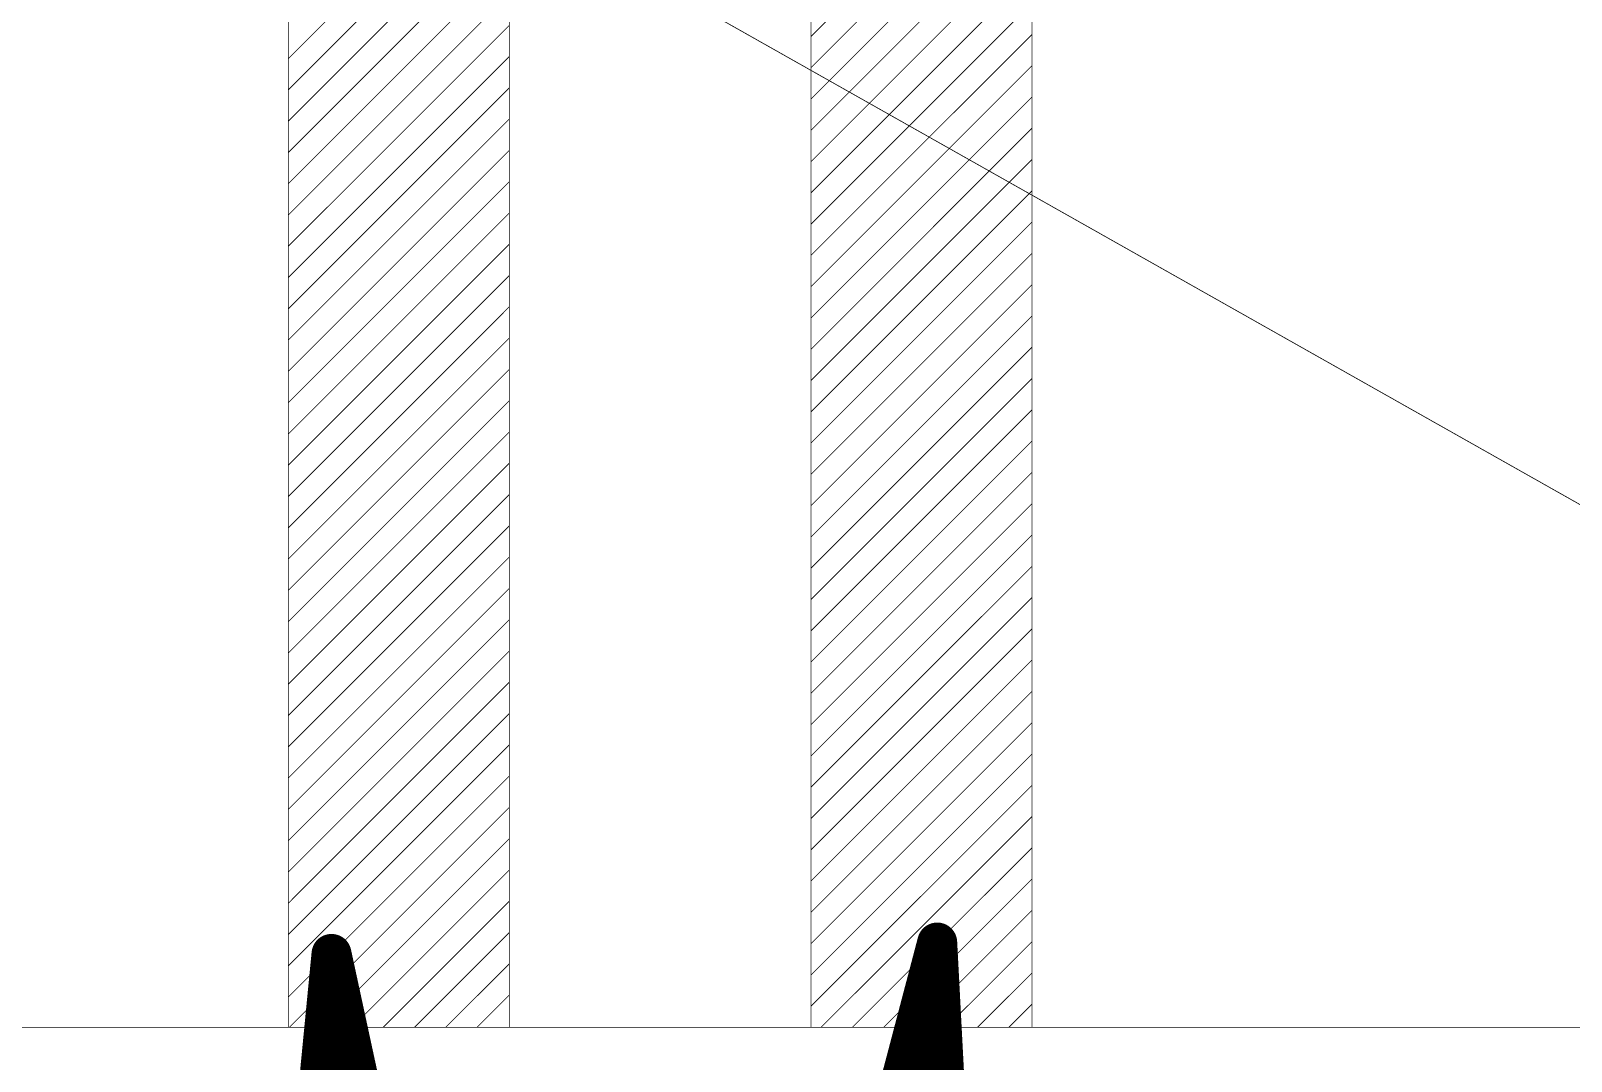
# Model space of a CAD drawing. Header units: millimetres. Extents: x 3362 to 3827, y -139 to 191.
# Drawn here: x 3389.965 to 3394.867, y 113.276 to 116.555 of the extents above; entities that cross this region are included whole.
import ezdxf

# ---------------------------------------------------------------- set-up
doc = ezdxf.new("R2010")
doc.units = ezdxf.units.MM
doc.header["$LTSCALE"] = 23.1
doc.layers.get('0').update_dxf_attribs({"linetype": 'CONTINUOUS'})

# ---------------------------------------------------------------- blocks, each defined once
blk = doc.blocks.new('PAD_R1')
at = {"const_width": 0.5}
blk.add_lwpolyline([(0.25, 0, 1), (-0.25, 0, 1)], format="xyb", close=True, dxfattribs=at)

msp = doc.modelspace()

# ---------------------------------------------------------------- linework, layer by layer
for points, const_width in [([(3390.7846, 126.9833), (3390.7846, 113.3834)], 0.00254), ([(3390.7846, 113.3834), (3390.7846, 126.9833)], 0.00254), ([(3391.4879, 113.3834), (3391.4879, 126.9833)], 0.00254), ([(3391.4879, 113.3834), (3391.4879, 126.9833)], 0.00254), ([(3392.448, 126.9833), (3392.448, 113.3834)], 0.00254), ([(3393.1514, 126.9833), (3393.1514, 113.3834)], 0.00254), ([(3393.1514, 117.2406), (3392.448, 116.5373)], 0.00254), ([(3391.4879, 117.1702), (3390.7846, 116.4669)], 0.00254), ([(3393.1514, 117.141), (3392.448, 116.4377)], 0.00254), ([(3391.4879, 117.0707), (3390.7846, 116.3673)], 0.00254), ([(3393.1514, 117.0415), (3392.448, 116.3381)], 0.00254), ([(3390.7846, 116.2678), (3391.4879, 116.9711), (3418.0947, 101.949)], 0.00254), ([(3393.1514, 116.9419), (3392.448, 116.2386)], 0.00254), ([(3391.4879, 116.8715), (3390.7846, 116.1682)], 0.00254), ([(3393.1514, 116.8423), (3392.448, 116.139)], 0.00254), ([(3391.4879, 116.772), (3390.7846, 116.0686)], 0.00254), ([(3393.1514, 116.7428), (3392.448, 116.0394)], 0.00254), ([(3391.4879, 116.6724), (3390.7846, 115.9691)], 0.00254), ([(3393.1514, 116.6432), (3392.448, 115.9399)], 0.00254), ([(3391.4879, 116.5728), (3390.7846, 115.8698)], 0.00254), ([(3393.1514, 116.5436), (3392.448, 115.8405)], 0.00254), ([(3391.4879, 116.4735), (3390.7846, 115.7702)], 0.00254), ([(3393.1514, 116.4443), (3392.448, 115.741)], 0.00254), ([(3391.4879, 116.3739), (3390.7846, 115.6706)], 0.00254), ([(3393.1514, 116.3447), (3392.448, 115.6414)], 0.00254), ([(3391.4879, 116.2744), (3390.7846, 115.5711)], 0.00254), ([(3393.1514, 116.2452), (3392.448, 115.5418)], 0.00254), ([(3391.4879, 116.1748), (3390.7846, 115.4715)], 0.00254), ([(3393.1514, 116.1456), (3392.448, 115.4423)], 0.00254), ([(3391.4879, 116.0752), (3390.7846, 115.3719)], 0.00254), ([(3393.1514, 116.046), (3392.448, 115.3427)], 0.00254), ([(3391.4879, 115.9757), (3390.7846, 115.2723)], 0.00254), ([(3393.1514, 115.9465), (3392.448, 115.2431)], 0.00254), ([(3391.4879, 115.8761), (3390.7846, 115.1728)], 0.00254), ([(3393.1514, 115.8469), (3392.448, 115.1436)], 0.00254), ([(3391.4879, 115.7765), (3390.7846, 115.0732)], 0.00254), ([(3393.1514, 115.7473), (3392.448, 115.044)], 0.00254), ([(3391.4879, 115.677), (3390.7846, 114.9736)], 0.00254), ([(3393.1514, 115.6478), (3392.448, 114.9444)], 0.00254), ([(3391.4879, 115.5774), (3390.7846, 114.8741)], 0.00254), ([(3393.1514, 115.5482), (3392.448, 114.8449)], 0.00254), ([(3391.4879, 115.4778), (3390.7846, 114.7745)], 0.00254), ([(3393.1514, 115.4486), (3392.448, 114.7453)], 0.00254), ([(3391.4879, 115.3783), (3390.7846, 114.6749)], 0.00254), ([(3393.1514, 115.3491), (3392.448, 114.6457)], 0.00254), ([(3391.4879, 115.2787), (3390.7846, 114.5754)], 0.00254), ([(3393.1514, 115.2495), (3392.448, 114.5462)], 0.00254), ([(3391.4879, 115.1791), (3390.7846, 114.4758)], 0.00254), ([(3393.1514, 115.1499), (3392.448, 114.4466)], 0.00254), ([(3391.4879, 115.0796), (3390.7846, 114.3762)], 0.00254), ([(3393.1514, 115.0504), (3392.448, 114.347)], 0.00254), ([(3391.4879, 114.98), (3390.7846, 114.2767)], 0.00254), ([(3393.1514, 114.9508), (3392.448, 114.2475)], 0.00254), ([(3391.4879, 114.8804), (3390.7846, 114.1771)], 0.00254), ([(3393.1514, 114.8512), (3392.448, 114.1479)], 0.00254), ([(3391.4879, 114.7809), (3390.7846, 114.0775)], 0.00254), ([(3393.1514, 114.7516), (3392.448, 114.0483)], 0.00254), ([(3391.4879, 114.6813), (3390.7846, 113.978)], 0.00254), ([(3393.1514, 114.6521), (3392.448, 113.9488)], 0.00254), ([(3391.4879, 114.5817), (3390.7846, 113.8784)], 0.00254), ([(3393.1514, 114.5525), (3392.448, 113.8492)], 0.00254), ([(3391.4879, 114.4822), (3390.7846, 113.7788)], 0.00254), ([(3393.1514, 114.4529), (3392.448, 113.7496)], 0.00254), ([(3391.4879, 114.3826), (3390.7846, 113.6793)], 0.00254), ([(3393.1514, 114.3534), (3392.448, 113.6501)], 0.00254), ([(3391.4879, 114.283), (3390.7846, 113.5797)], 0.00254), ([(3393.1514, 114.2538), (3392.448, 113.5505)], 0.00254), ([(3391.4879, 114.1835), (3390.7846, 113.4801)], 0.00254), ([(3393.1514, 114.1542), (3392.448, 113.4509)], 0.00254), ([(3391.4879, 114.0839), (3390.7874, 113.3834)], 0.00254), ([(3393.1514, 114.0547), (3392.4798, 113.3834)], 0.00254), ([(3391.4879, 113.9843), (3390.8869, 113.3834)], 0.00254), ([(3393.1514, 113.9551), (3392.5793, 113.3834)], 0.00254), ([(3391.4879, 113.8847), (3390.9865, 113.3834)], 0.00254), ([(3393.1514, 113.8555), (3392.6789, 113.3834)], 0.00254), ([(3391.4879, 113.7852), (3391.0861, 113.3834)], 0.00254), ([(3393.1514, 113.756), (3392.7785, 113.3834)], 0.00254), ([(3392.8496, 113.6536), (3391.6154, 101.6681)], 0.127), ([(3392.8496, 113.6536), (3391.8184, 109.7387), (3393.0614, 109.6107)], 0.127), ([(3393.0614, 109.6107), (3392.8496, 113.6536)], 0.127), ([(3390.9217, 113.6173), (3390.5298, 109.5878), (3391.7775, 109.6602)], 0.127), ([(3390.9217, 113.6173), (3391.6154, 101.6704)], 0.127), ([(3391.7775, 109.6602), (3390.9217, 113.6173)], 0.127), ([(3391.4879, 113.6856), (3391.1856, 113.3834)], 0.00254), ([(3393.1514, 113.6564), (3392.878, 113.3834)], 0.00254), ([(3391.4879, 113.586), (3391.2852, 113.3834)], 0.00254), ([(3393.1514, 113.5568), (3392.9776, 113.3834)], 0.00254), ([(3391.4879, 113.4865), (3391.3848, 113.3834)], 0.00254), ([(3393.1514, 113.4573), (3393.0772, 113.3834)], 0.00254), ([(3407.6451, 113.3834), (3386.4046, 113.3834)], 0.00254), ([(3390.1514, 113.3834), (3394.1514, 113.3834)], 0.00254)]:
    msp.add_lwpolyline(points, dxfattribs=dict(const_width=const_width))

# ---------------------------------------------------------------- block references
for p, xscale, yscale in [((3392.448, 116.5373), 0.00254, 0.00254), ((3393.1514, 116.5436), 0.00254, 0.00254), ((3390.7846, 116.4669), 0.00254, 0.00254), ((3391.4879, 116.4735), 0.00254, 0.00254), ((3392.448, 116.4377), 0.00254, 0.00254), ((3393.1514, 116.4443), 0.00254, 0.00254), ((3390.7846, 116.3673), 0.00254, 0.00254), ((3391.4879, 116.3739), 0.00254, 0.00254), ((3393.1514, 116.3447), 0.00254, 0.00254), ((3392.448, 116.3381), 0.00254, 0.00254), ((3390.7846, 116.2678), 0.00254, 0.00254), ((3391.4879, 116.2744), 0.00254, 0.00254), ((3393.1514, 116.2452), 0.00254, 0.00254), ((3392.448, 116.2386), 0.00254, 0.00254), ((3390.7846, 116.1682), 0.00254, 0.00254), ((3391.4879, 116.1748), 0.00254, 0.00254), ((3393.1514, 116.1456), 0.00254, 0.00254), ((3392.448, 116.139), 0.00254, 0.00254), ((3390.7846, 116.0686), 0.00254, 0.00254), ((3391.4879, 116.0752), 0.00254, 0.00254), ((3393.1514, 116.046), 0.00254, 0.00254), ((3392.448, 116.0394), 0.00254, 0.00254), ((3390.7846, 115.9691), 0.00254, 0.00254), ((3391.4879, 115.9757), 0.00254, 0.00254), ((3392.448, 115.9399), 0.00254, 0.00254), ((3393.1514, 115.9465), 0.00254, 0.00254), ((3390.7846, 115.8698), 0.00254, 0.00254), ((3391.4879, 115.8761), 0.00254, 0.00254), ((3392.448, 115.8405), 0.00254, 0.00254), ((3393.1514, 115.8469), 0.00254, 0.00254), ((3390.7846, 115.7702), 0.00254, 0.00254), ((3391.4879, 115.7765), 0.00254, 0.00254), ((3392.448, 115.741), 0.00254, 0.00254), ((3393.1514, 115.7473), 0.00254, 0.00254), ((3390.7846, 115.6706), 0.00254, 0.00254), ((3391.4879, 115.677), 0.00254, 0.00254), ((3392.448, 115.6414), 0.00254, 0.00254), ((3393.1514, 115.6478), 0.00254, 0.00254), ((3390.7846, 115.5711), 0.00254, 0.00254), ((3391.4879, 115.5774), 0.00254, 0.00254), ((3392.448, 115.5418), 0.00254, 0.00254), ((3393.1514, 115.5482), 0.00254, 0.00254), ((3390.7846, 115.4715), 0.00254, 0.00254), ((3391.4879, 115.4778), 0.00254, 0.00254), ((3392.448, 115.4423), 0.00254, 0.00254), ((3393.1514, 115.4486), 0.00254, 0.00254), ((3390.7846, 115.3719), 0.00254, 0.00254), ((3391.4879, 115.3783), 0.00254, 0.00254), ((3392.448, 115.3427), 0.00254, 0.00254), ((3393.1514, 115.3491), 0.00254, 0.00254), ((3390.7846, 115.2723), 0.00254, 0.00254), ((3391.4879, 115.2787), 0.00254, 0.00254), ((3392.448, 115.2431), 0.00254, 0.00254), ((3393.1514, 115.2495), 0.00254, 0.00254), ((3390.7846, 115.1728), 0.00254, 0.00254), ((3391.4879, 115.1791), 0.00254, 0.00254), ((3392.448, 115.1436), 0.00254, 0.00254), ((3393.1514, 115.1499), 0.00254, 0.00254), ((3390.7846, 115.0732), 0.00254, 0.00254), ((3391.4879, 115.0796), 0.00254, 0.00254), ((3392.448, 115.044), 0.00254, 0.00254), ((3393.1514, 115.0504), 0.00254, 0.00254), ((3390.7846, 114.9736), 0.00254, 0.00254), ((3391.4879, 114.98), 0.00254, 0.00254), ((3392.448, 114.9444), 0.00254, 0.00254), ((3393.1514, 114.9508), 0.00254, 0.00254), ((3390.7846, 114.8741), 0.00254, 0.00254), ((3391.4879, 114.8804), 0.00254, 0.00254), ((3392.448, 114.8449), 0.00254, 0.00254), ((3393.1514, 114.8512), 0.00254, 0.00254), ((3390.7846, 114.7745), 0.00254, 0.00254), ((3391.4879, 114.7809), 0.00254, 0.00254), ((3392.448, 114.7453), 0.00254, 0.00254), ((3393.1514, 114.7516), 0.00254, 0.00254), ((3390.7846, 114.6749), 0.00254, 0.00254), ((3391.4879, 114.6813), 0.00254, 0.00254), ((3392.448, 114.6457), 0.00254, 0.00254), ((3393.1514, 114.6521), 0.00254, 0.00254), ((3390.7846, 114.5754), 0.00254, 0.00254), ((3391.4879, 114.5817), 0.00254, 0.00254), ((3392.448, 114.5462), 0.00254, 0.00254), ((3393.1514, 114.5525), 0.00254, 0.00254), ((3391.4879, 114.4822), 0.00254, 0.00254), ((3390.7846, 114.4758), 0.00254, 0.00254), ((3392.448, 114.4466), 0.00254, 0.00254), ((3393.1514, 114.4529), 0.00254, 0.00254), ((3391.4879, 114.3826), 0.00254, 0.00254), ((3390.7846, 114.3762), 0.00254, 0.00254), ((3392.448, 114.347), 0.00254, 0.00254), ((3393.1514, 114.3534), 0.00254, 0.00254), ((3391.4879, 114.283), 0.00254, 0.00254), ((3390.7846, 114.2767), 0.00254, 0.00254), ((3392.448, 114.2475), 0.00254, 0.00254), ((3393.1514, 114.2538), 0.00254, 0.00254), ((3391.4879, 114.1835), 0.00254, 0.00254), ((3390.7846, 114.1771), 0.00254, 0.00254), ((3392.448, 114.1479), 0.00254, 0.00254), ((3393.1514, 114.1542), 0.00254, 0.00254), ((3390.7846, 114.0775), 0.00254, 0.00254), ((3391.4879, 114.0839), 0.00254, 0.00254), ((3392.448, 114.0483), 0.00254, 0.00254), ((3393.1514, 114.0547), 0.00254, 0.00254), ((3390.7846, 113.978), 0.00254, 0.00254), ((3391.4879, 113.9843), 0.00254, 0.00254), ((3392.448, 113.9488), 0.00254, 0.00254), ((3393.1514, 113.9551), 0.00254, 0.00254), ((3390.7846, 113.8784), 0.00254, 0.00254), ((3391.4879, 113.8847), 0.00254, 0.00254), ((3392.448, 113.8492), 0.00254, 0.00254), ((3393.1514, 113.8555), 0.00254, 0.00254), ((3390.7846, 113.7788), 0.00254, 0.00254), ((3391.4879, 113.7852), 0.00254, 0.00254), ((3392.448, 113.7496), 0.00254, 0.00254), ((3393.1514, 113.756), 0.00254, 0.00254), ((3392.8496, 113.6536), 0.127, 0.127), ((3392.8496, 113.6536), 0.127, 0.127), ((3392.8496, 113.6536), 0.127, 0.127), ((3390.7846, 113.6793), 0.00254, 0.00254), ((3390.9217, 113.6173), 0.127, 0.127), ((3390.9217, 113.6173), 0.127, 0.127), ((3390.9217, 113.6173), 0.127, 0.127), ((3391.4879, 113.6856), 0.00254, 0.00254), ((3392.448, 113.6501), 0.00254, 0.00254), ((3393.1514, 113.6564), 0.00254, 0.00254), ((3390.7846, 113.5797), 0.00254, 0.00254), ((3391.4879, 113.586), 0.00254, 0.00254), ((3392.448, 113.5505), 0.00254, 0.00254), ((3393.1514, 113.5568), 0.00254, 0.00254), ((3390.7846, 113.4801), 0.00254, 0.00254), ((3391.4879, 113.4865), 0.00254, 0.00254), ((3392.448, 113.4509), 0.00254, 0.00254), ((3393.1514, 113.4573), 0.00254, 0.00254), ((3390.1514, 113.3834), 0.00254, 0.00254), ((3390.7846, 113.3834), 0.00254, 0.00254), ((3390.7846, 113.3834), 0.00254, 0.00254), ((3390.7874, 113.3834), 0.00254, 0.00254), ((3390.8869, 113.3834), 0.00254, 0.00254), ((3390.9865, 113.3834), 0.00254, 0.00254), ((3391.0861, 113.3834), 0.00254, 0.00254), ((3391.1856, 113.3834), 0.00254, 0.00254), ((3391.2852, 113.3834), 0.00254, 0.00254), ((3391.3848, 113.3834), 0.00254, 0.00254), ((3391.4879, 113.3834), 0.00254, 0.00254), ((3391.4879, 113.3834), 0.00254, 0.00254), ((3392.448, 113.3834), 0.00254, 0.00254), ((3392.4798, 113.3834), 0.00254, 0.00254), ((3392.5793, 113.3834), 0.00254, 0.00254), ((3392.6789, 113.3834), 0.00254, 0.00254), ((3392.7785, 113.3834), 0.00254, 0.00254), ((3392.878, 113.3834), 0.00254, 0.00254), ((3392.9776, 113.3834), 0.00254, 0.00254), ((3393.0772, 113.3834), 0.00254, 0.00254), ((3393.1514, 113.3834), 0.00254, 0.00254), ((3394.1514, 113.3834), 0.00254, 0.00254)]:
    msp.add_blockref('PAD_R1', p, dxfattribs=dict(xscale=xscale, yscale=yscale))

doc.saveas('drawing.dxf')
